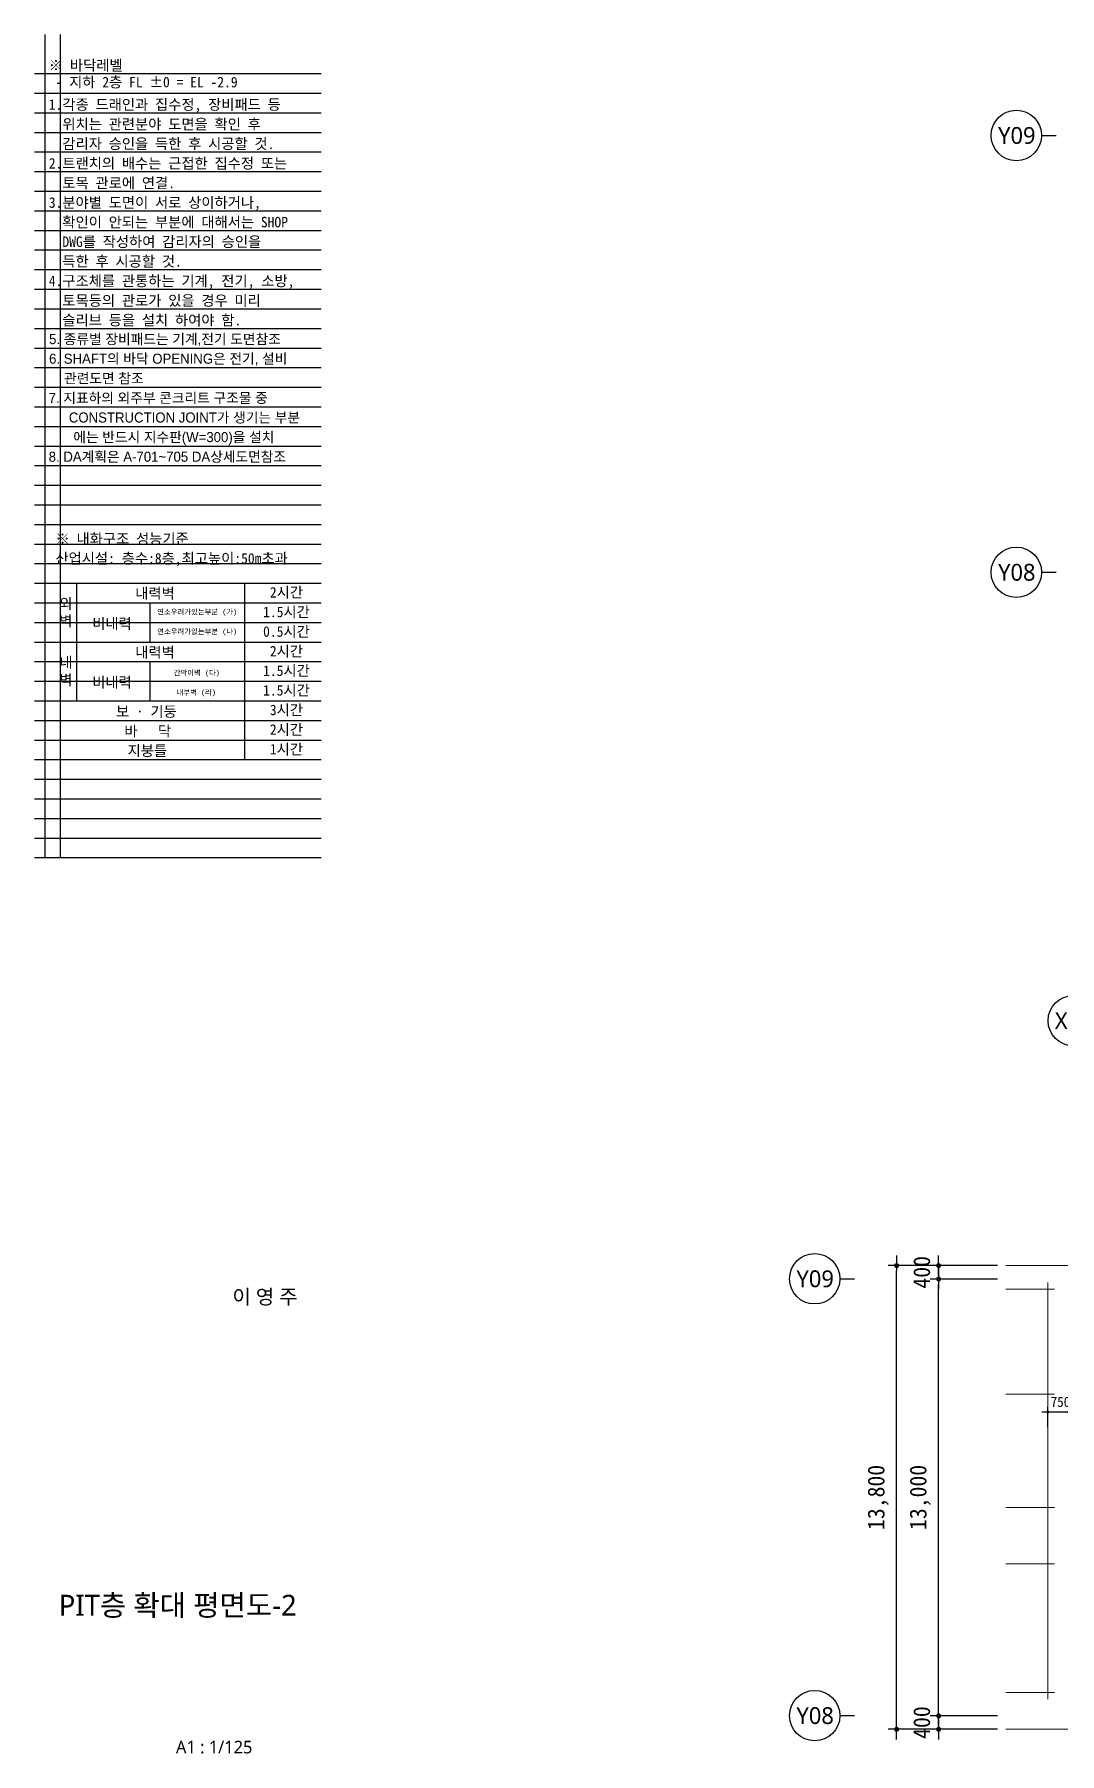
# Model space of a CAD drawing. Header units: inches. Extents: x 3675 to 732988, y -33059 to 70575.
# Drawn here: x 199456 to 229963, y 12739 to 63903 of the extents above; entities that cross this region are included whole.
import ezdxf
from ezdxf.enums import TextEntityAlignment as Align

# ---------------------------------------------------------------- set-up
doc = ezdxf.new("R2010")
doc.units = ezdxf.units.IN
doc.header["$MEASUREMENT"] = 0
doc.linetypes.add('CEN', pattern=[62, 60, -1, 0, -1])
doc.layers.get('0').update_dxf_attribs({"linetype": 'CONTINUOUS'})
for name, color, linetype, lineweight in [('A-AXIS-BUBL', 7, 'CONTINUOUS', 25), ('A-AXIS-LINE', 1, 'CEN', 15), ('A-BORD-TEXT', 3, 'CONTINUOUS', 25), ('A-DIMS', 7, 'CONTINUOUS', 25), ('A-MKXX-NAME', 3, 'CONTINUOUS', 25), ('A-XXXX-TXT1', 3, 'CONTINUOUS', 25), ('A-XXXX-TXT2', 3, 'CONTINUOUS', 25)]:
    doc.layers.add(name, color=color, linetype=linetype, lineweight=lineweight)
doc.layers.add('A-XXXX-NPLT', color=144, linetype='CONTINUOUS', plot=False)
doc.layers.add('T', color=3, linetype='CONTINUOUS')
doc.styles.add('HY울릉도L', font='H2GTRE.TTF')
doc.styles.add('돋움체', font='')
doc.styles.add('돋음', font='')
doc.styles.add('맑은 고딕', font='malgun.ttf')
doc.styles.add('맑은고딕', font='malgun.ttf')
doc.styles.get('돋움체').set_extended_font_data('DotumChe')
doc.styles.get('돋음').set_extended_font_data('Dotum')
doc.dimstyles.new('CDIM', dxfattribs={"dimtxt": 2, "dimasz": 0.6, "dimexe": 1, "dimexo": 1, "dimgap": 1, "dimtad": 1, "dimdec": 0, "dimrnd": 0.5, "dimzin": 0, "dimdsep": 32, "dimlunit": 6, "dimtxsty": 'HY울릉도L', "dimblk1": '_CIDOT', "dimblk2": '_CIDOT', "dimsah": 1, "dimcen": 4.5, "dimclrd": 2, "dimclre": 2, "dimclrt": 7, "dimadec": 0, "dimazin": 0, "dimtfac": 1, "dimtdec": 0, "dimtix": 1, "dimtmove": 2, "dimatfit": 1, "dimldrblk": '_CIDOT', "dimfxl": 1, "dimtolj": 1, "dimtzin": 0, "dimlwd": -1, "dimarcsym": 0})

# ---------------------------------------------------------------- blocks, each defined once
blk = doc.blocks.new('NOTE')
at = {"layer": 'A-XXXX-NPLT'}
for p, q in [((1010659.8, 179732.7), (1010659.8, 175812.7)), ((1010734.1, 175812.7), (1010734.1, 179732.7)), ((1010609.8, 179546.1), (1011974.8, 179546.1)), ((1010609.8, 179452.7), (1011974.8, 179452.7)), ((1010609.8, 179359.4), (1011974.8, 179359.4)), ((1010609.8, 179266.1), (1011974.8, 179266.1)), ((1010609.8, 179172.7), (1011974.8, 179172.7)), ((1010609.8, 179079.4), (1011974.8, 179079.4)), ((1010609.8, 178986.1), (1011974.8, 178986.1)), ((1010609.8, 178892.7), (1011974.8, 178892.7)), ((1010609.8, 178799.4), (1011974.8, 178799.4)), ((1010609.8, 178706.1), (1011974.8, 178706.1)), ((1010609.8, 178612.7), (1011974.8, 178612.7)), ((1010609.8, 178519.4), (1011974.8, 178519.4)), ((1010609.8, 178426.1), (1011974.8, 178426.1)), ((1010609.8, 178332.7), (1011974.8, 178332.7)), ((1010609.8, 178239.4), (1011974.8, 178239.4)), ((1010609.8, 178146.1), (1011974.8, 178146.1)), ((1010609.8, 178052.7), (1011974.8, 178052.7)), ((1010609.8, 177959.4), (1011974.8, 177959.4)), ((1010609.8, 177866.1), (1011974.8, 177866.1)), ((1010609.8, 177772.7), (1011974.8, 177772.7)), ((1010609.8, 177679.4), (1011974.8, 177679.4)), ((1010609.8, 177586.1), (1011974.8, 177586.1)), ((1010609.8, 177492.7), (1011974.8, 177492.7)), ((1010609.8, 177399.4), (1011974.8, 177399.4)), ((1010609.8, 177306.1), (1011974.8, 177306.1)), ((1010609.8, 177212.7), (1011974.8, 177212.7)), ((1010609.8, 177119.4), (1011974.8, 177119.4)), ((1010609.8, 177026.1), (1011974.8, 177026.1)), ((1010609.8, 176932.7), (1011974.8, 176932.7)), ((1010609.8, 176839.4), (1011974.8, 176839.4)), ((1010609.8, 176746.1), (1011974.8, 176746.1)), ((1010609.8, 176652.7), (1011974.8, 176652.7)), ((1010609.8, 176559.4), (1011974.8, 176559.4)), ((1010609.8, 176466.1), (1011974.8, 176466.1)), ((1010609.8, 176372.7), (1011974.8, 176372.7)), ((1010609.8, 176279.4), (1011974.8, 176279.4)), ((1010609.8, 176186.1), (1011974.8, 176186.1)), ((1010609.8, 176092.7), (1011974.8, 176092.7)), ((1010609.8, 175999.4), (1011974.8, 175999.4)), ((1010609.8, 175906.1), (1011974.8, 175906.1)), ((1010609.8, 175812.7), (1011974.8, 175812.7))]:
    blk.add_line(p, q, dxfattribs=at)
blk = doc.blocks.new('_CIDOT')
at = {"color": 0, "linetype": 'ByBlock'}
blk.add_line((2, 0), (-1, 0), dxfattribs=at)
at = {"color": 0, "linetype": 'ByBlock', "const_width": 0.5}
blk.add_lwpolyline([(-0.25, 0, 1), (0.25, 0, 1)], format="xyb", close=True, dxfattribs=at)
blk = doc.blocks.new('*D339')
at = {"layer": 'A-DIMS', "lineweight": -2, "transparency": 16777216}
for p, q in [((228113, 27263), (224863, 27263)), ((228113, 13463), (224863, 13463))]:
    blk.add_line(p, q, dxfattribs=at)
at = {"layer": 'A-DIMS', "transparency": 16777216}
blk.add_line((225113, 13613), (225113, 27113), dxfattribs=at)
at = {"layer": 'A-DIMS', "transparency": 16777216, "xscale": 150, "yscale": 150, "zscale": 150}
for p, rotation in [((225113, 27263), 90), ((225113, 13463), 270)]:
    blk.add_blockref('_CIDOT', p, dxfattribs=dict(at, rotation=rotation))
at = {"layer": 'A-DIMS', "color": 3, "transparency": 16777216, "insert": (224565, 20363), "char_height": 500, "attachment_point": 5, "rotation": 90, "style": '돋움체'}
blk.add_mtext('\\A1;13,800', dxfattribs=at)
blk = doc.blocks.new('*D338')
at = {"layer": 'A-DIMS', "lineweight": -2, "transparency": 16777216}
for p, q in [((228113, 26863), (226113, 26863)), ((228113, 13863), (226113, 13863))]:
    blk.add_line(p, q, dxfattribs=at)
at = {"layer": 'A-DIMS', "transparency": 16777216}
blk.add_line((226363, 14013), (226363, 26713), dxfattribs=at)
at = {"layer": 'A-DIMS', "transparency": 16777216, "xscale": 150, "yscale": 150, "zscale": 150}
for p, rotation in [((226363, 26863), 90), ((226363, 13863), 270)]:
    blk.add_blockref('_CIDOT', p, dxfattribs=dict(at, rotation=rotation))
at = {"layer": 'A-DIMS', "color": 3, "transparency": 16777216, "insert": (225815, 20363), "char_height": 500, "attachment_point": 5, "rotation": 90, "style": '돋움체'}
blk.add_mtext('\\A1;13,000', dxfattribs=at)
blk = doc.blocks.new('*D340')
at = {"layer": 'A-DIMS', "lineweight": -2, "transparency": 16777216}
for p, q in [((228113, 27263), (226113, 27263)), ((228113, 26863), (226113, 26863))]:
    blk.add_line(p, q, dxfattribs=at)
at = {"layer": 'A-DIMS', "transparency": 16777216}
for p, q in [((226363, 27413), (226363, 27563)), ((226363, 27263), (226363, 26863)), ((226363, 26713), (226363, 26563))]:
    blk.add_line(p, q, dxfattribs=at)
at = {"layer": 'A-DIMS', "transparency": 16777216, "xscale": 150, "yscale": 150, "zscale": 150}
for p, rotation in [((226363, 27263), 270), ((226363, 26863), 90)]:
    blk.add_blockref('_CIDOT', p, dxfattribs=dict(at, rotation=rotation))
at = {"layer": 'A-DIMS', "color": 3, "transparency": 16777216, "insert": (225862, 27063), "char_height": 500, "attachment_point": 5, "rotation": 90, "style": '돋움체'}
blk.add_mtext('\\A1;400', dxfattribs=at)
blk = doc.blocks.new('*D341')
at = {"layer": 'A-DIMS', "lineweight": -2, "transparency": 16777216}
for p, q in [((228113, 13863), (226113, 13863)), ((228113, 13463), (226113, 13463))]:
    blk.add_line(p, q, dxfattribs=at)
at = {"layer": 'A-DIMS', "transparency": 16777216}
for p, q in [((226363, 14013), (226363, 14163)), ((226363, 13863), (226363, 13463)), ((226363, 13313), (226363, 13163))]:
    blk.add_line(p, q, dxfattribs=at)
at = {"layer": 'A-DIMS', "transparency": 16777216, "xscale": 150, "yscale": 150, "zscale": 150}
for p, rotation in [((226363, 13863), 270), ((226363, 13463), 90)]:
    blk.add_blockref('_CIDOT', p, dxfattribs=dict(at, rotation=rotation))
at = {"layer": 'A-DIMS', "color": 3, "transparency": 16777216, "insert": (225862, 13663), "char_height": 500, "attachment_point": 5, "rotation": 90, "style": '돋움체'}
blk.add_mtext('\\A1;400', dxfattribs=at)
blk = doc.blocks.new('*D362')
at = {"layer": 'A-DIMS', "lineweight": -2, "transparency": 16777216}
for p, q in [((229613, 22455), (229613, 23055)), ((230363, 22455), (230363, 23055))]:
    blk.add_line(p, q, dxfattribs=at)
at = {"layer": 'A-DIMS', "transparency": 16777216}
for p, q in [((229523, 22905), (229433, 22905)), ((230363, 22905), (229613, 22905)), ((230453, 22905), (230543, 22905))]:
    blk.add_line(p, q, dxfattribs=at)
at = {"layer": 'A-DIMS', "transparency": 16777216, "xscale": 90, "yscale": 90, "zscale": 90}
blk.add_blockref('_CIDOT', (229613, 22905), dxfattribs=at)
at = {"layer": 'A-DIMS', "transparency": 16777216, "xscale": 90, "yscale": 90, "zscale": 90, "rotation": 180}
blk.add_blockref('_CIDOT', (230363, 22905), dxfattribs=at)
at = {"layer": 'A-DIMS', "color": 3, "transparency": 16777216, "insert": (229988, 23205), "char_height": 300, "attachment_point": 5, "style": '돋움체'}
blk.add_mtext('\\A1;750', dxfattribs=at)

msp = doc.modelspace()

# ---------------------------------------------------------------- linework, layer by layer
for points in [[(200081.3, 47569.8), (207987.5, 47569.8)], [(200706.3, 47569.8), (200706.3, 44069.8)], [(205706.3, 47569.8), (205706.3, 42319.8)], [(200706.3, 46986.5), (207987.5, 46986.5)], [(202893.8, 46986.5), (202893.8, 45819.8)], [(202893.8, 46403.1), (207987.5, 46403.1)], [(200081.3, 45819.8), (207987.5, 45819.8)], [(200706.3, 45236.5), (207987.5, 45236.5)], [(202893.8, 45236.5), (202893.8, 44069.8)], [(202893.8, 44653.1), (207987.5, 44653.1)], [(200081.3, 44069.8), (207987.5, 44069.8)], [(200081.3, 43486.5), (207987.5, 43486.5)], [(200081.3, 42903.1), (207987.5, 42903.1)], [(200081.3, 42319.8), (207987.5, 42319.8)]]:
    msp.add_lwpolyline(points)
at = {"layer": 'A-AXIS-BUBL', "ltscale": 0.2}
for p, q in [((229862.5, 60887.5), (229425, 60887.5)), ((229862.5, 47887.5), (229425, 47887.5)), ((223862.5, 26862.5), (223425, 26862.5)), ((223862.5, 13862.5), (223425, 13862.5))]:
    msp.add_line(p, q, dxfattribs=at)
for centre in [(228675, 60894.9), (228675, 47894.9), (230369.9, 34550), (222675, 26869.8), (222675, 13869.8)]:
    msp.add_circle(centre, 750, dxfattribs=at)
at = {"layer": 'A-AXIS-LINE'}
for p, q in [((285912.5, 27262.5), (228362.5, 27262.5)), ((229612.5, 14362.5), (229612.5, 26762.5)), ((229812.5, 26562.5), (228362.5, 26562.5)), ((229812.5, 23437.5), (228362.5, 23437.5)), ((229812.5, 20062.5), (228362.5, 20062.5)), ((229812.5, 18387.5), (228362.5, 18387.5)), ((229812.5, 14562.5), (228362.5, 14562.5)), ((285912.5, 13462.5), (228362.5, 13462.5))]:
    msp.add_line(p, q, dxfattribs=at)

# ---------------------------------------------------------------- block references
at = {"layer": 'A-XXXX-TXT1', "xscale": 6.25, "yscale": 6.25, "zscale": 6.25}
msp.add_blockref('NOTE', (-6116855.1, -1059426.4), dxfattribs=at)

# ---------------------------------------------------------------- texts
at = {"layer": 'A-BORD-TEXT', "style": '맑은고딕'}
msp.add_text('이 영 주', height=437.5, dxfattribs=at).set_placement((207290.4, 26115.3), align=Align.RIGHT)
msp.add_text('PIT층 확대 평면도-2', height=625, dxfattribs=at).set_placement((203721.9, 17153.1), align=Align.MIDDLE_CENTER)
at = {"layer": 'A-MKXX-NAME', "style": '돋움체'}
for s, p in [('※ 바닥레벨', (199884.8, 62826.6)), (' - 지하 2층 FL %%P0 = EL -2.9', (199884.8, 62326.6))]:
    msp.add_text(s, height=312.5, dxfattribs=at).set_placement(p)
at = {"layer": 'A-XXXX-TXT1', "style": '맑은고딕'}
msp.add_text('A1 : 1/125', height=375, dxfattribs=at).set_placement((203668.2, 12746.1))
at = {"layer": 'A-XXXX-TXT2', "style": '돋움체'}
for s, p in [('1.각종 드래인과 집수정, 장비패드 등', (199884.8, 61816.2)), ('  위치는 관련분야 도면을 확인 후', (199884.8, 61232.8)), ('  감리자 승인을 득한 후 시공할 것.', (199884.8, 60649.5)), ('2.트랜치의 배수는 근접한 집수정 또는', (199884.8, 60066.2)), ('  토목 관로에 연결.', (199884.8, 59482.8)), ('3.분야별 도면이 서로 상이하거나, ', (199884.8, 58899.5)), ('  확인이 안되는 부분에 대해서는 SHOP', (199884.8, 58316.2)), ('  DWG를 작성하여 감리자의 승인을', (199884.8, 57732.8)), ('  득한 후 시공할 것.', (199884.8, 57149.5)), ('4.구조체를 관통하는 기계, 전기, 소방,', (199884.8, 56566.2)), ('  토목등의 관로가 있을 경우 미리', (199884.8, 55982.8)), ('  슬리브 등을 설치 하여야 함.', (199884.8, 55399.5)), ('※ 내화구조 성능기준', (200081.3, 48892.7)), ('산업시설: 층수:8층,최고높이:50m초과', (200081.3, 48309.4))]:
    msp.add_text(s, height=312.5, dxfattribs=at).set_placement(p, align=Align.MIDDLE_LEFT)
at = {"layer": 'A-XXXX-TXT2', "ltscale": 0.2, "style": '맑은고딕'}
for s, p in [('Y09', (228688.9, 60895.2)), ('Y08', (228688.9, 47895.2)), ('X07', (230383.8, 34550.3)), ('Y09', (222688.9, 26870.2)), ('Y08', (222688.9, 13870.2))]:
    msp.add_text(s, height=500, dxfattribs=at).set_placement(p, align=Align.MIDDLE_CENTER)
at = {"layer": 'A-XXXX-TXT2', "style": '돋움체'}
for s, height, p in [('내력벽', 312.5, (203045.9, 47267.7)), ('2시간', 312.5, (206956.3, 47299)), ('비내력', 312.5, (201764.7, 46371.9)), ('연소우려가있는부분 (가)', 156.25, (204301.3, 46715.6)), ('1.5시간', 312.5, (206956.3, 46715.6)), ('연소우려가없는부분 (나)', 156.25, (204301.3, 46132.3)), ('0.5시간', 312.5, (206956.3, 46132.3)), ('내력벽', 312.5, (203045.9, 45517.7)), ('2시간', 312.5, (206956.3, 45549)), ('1.5시간', 312.5, (206956.3, 44965.6)), ('비내력', 312.5, (201764.7, 44621.9)), ('간막이벽 (다)', 156.25, (204289.1, 44903.1)), ('1.5시간', 312.5, (206956.3, 44382.3)), ('내부벽 (라)', 156.25, (204274.2, 44319.8)), ('보 · 기둥', 312.5, (202789.4, 43752.1)), ('3시간', 312.5, (206956.3, 43799)), ('바   닥', 312.5, (202829, 43168.8)), ('2시간', 312.5, (206956.3, 43215.6)), ('지붕틀', 312.5, (202817.1, 42585.4)), ('1시간', 312.5, (206956.3, 42632.3))]:
    msp.add_text(s, height=height, dxfattribs=at).set_placement(p, align=Align.MIDDLE_CENTER)
at = {"layer": 'A-XXXX-TXT2', "char_height": 312.5, "attachment_point": 5, "style": '맑은 고딕'}
for s, width, insert in [('{\\fDotumChe|b0|i0|c129|p49;외\\P벽}', 996.018, (200393.1, 46689.4)), ('{\\fDotumChe|b0|i0|c129|p49;내\\P벽}', 1000, (200393.8, 44939.4))]:
    msp.add_mtext_dynamic_manual_height_columns(s, width=width, gutter_width=5000, heights=[0], dxfattribs=dict(at, insert=insert))
at = {"layer": 'T', "style": '돋음'}
for s, p in [('5. 종류별 장비패드는 기계,전기 도면참조', (199893.8, 54684.9)), ('6. SHAFT의 바닥 OPENING은 전기, 설비', (199893.8, 54101.6)), ('   관련도면 참조', (200012.4, 53518.3)), ('7. 지표하의 외주부 콘크리트 구조물 중 ', (199881.4, 52934.9)), ('    CONSTRUCTION JOINT가 생기는 부분', (200045.2, 52351.6)), ('에는 반드시 지수판(W=300)을 설치', (200613.1, 51768.3)), ('8. DA계획은 A-701~705 DA상세도면참조 ', (199881.4, 51184.9))]:
    msp.add_text(s, height=300, dxfattribs=at).set_placement(p)

# ---------------------------------------------------------------- dimensions: what is measured, and where the dimension line sits
at = {"layer": 'A-DIMS'}
for base, p1, p2, angle, override, picture, middle in [((226362.5, 26862.5), (228362.5, 27262.5), (228362.5, 26862.5), 270, {"dimscale": 250, "dimtxsty": '돋움체', "dimclrd": 256, "dimclre": 256, "dimclrt": 3}, '*D340', (225862.2, 27062.5)), ((225112.5, 27262.5), (228362.5, 13462.5), (228362.5, 27262.5), 90, {"dimscale": 250, "dimtxsty": '돋움체', "dimclrd": 256, "dimclre": 256, "dimclrt": 3}, '*D339', (224564.9, 20362.5)), ((226362.5, 26862.5), (228362.5, 13862.5), (228362.5, 26862.5), 90, {"dimscale": 250, "dimtxsty": '돋움체', "dimclrd": 256, "dimclre": 256, "dimclrt": 3}, '*D338', (225814.9, 20362.5)), ((229612.5, 22904.6), (230362.5, 22304.6), (229612.5, 22304.6), 180, {"dimscale": 150, "dimtxsty": '돋움체', "dimclrd": 256, "dimclre": 256, "dimclrt": 3}, '*D362', (229987.5, 23204.8)), ((226362.5, 13462.5), (228362.5, 13862.5), (228362.5, 13462.5), 270, {"dimscale": 250, "dimtxsty": '돋움체', "dimclrd": 256, "dimclre": 256, "dimclrt": 3}, '*D341', (225862.2, 13662.5))]:
    dim = msp.add_linear_dim(base=base, p1=p1, p2=p2, angle=angle, dimstyle='CDIM', override=override, dxfattribs=at)
    dim.commit()
    dim.dimension.update_dxf_attribs({"geometry": picture, "text_midpoint": middle})

doc.saveas('drawing.dxf')
